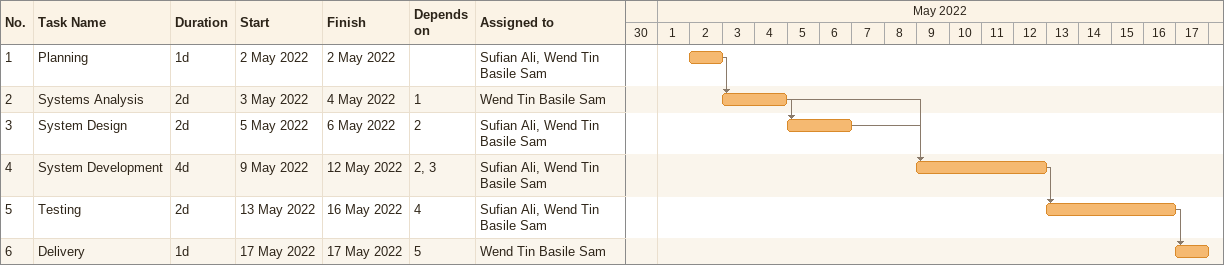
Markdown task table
| ID | Task | Duration | Start | Finish | Predecessors | Resources |
|---|---|---|---|---|---|---|
| 1 | Planning | 1d | 2022-05-02 | 2022-05-02 |  | Sufian Ali, Wend Tin Basile Sam |
| 2 | Systems Analysis | 2d | 2022-05-03 | 2022-05-04 | 1 | Wend Tin Basile Sam |
| 3 | System Design | 2d | 2022-05-05 | 2022-05-06 | 2 | Sufian Ali, Wend Tin Basile Sam |
| 4 | System Development | 4d | 2022-05-09 | 2022-05-12 | 2, 3 | Sufian Ali, Wend Tin Basile Sam |
| 5 | Testing | 2d | 2022-05-13 | 2022-05-16 | 4 | Sufian Ali, Wend Tin Basile Sam |
| 6 | Delivery | 1d | 2022-05-17 | 2022-05-17 | 5 | Wend Tin Basile Sam |
